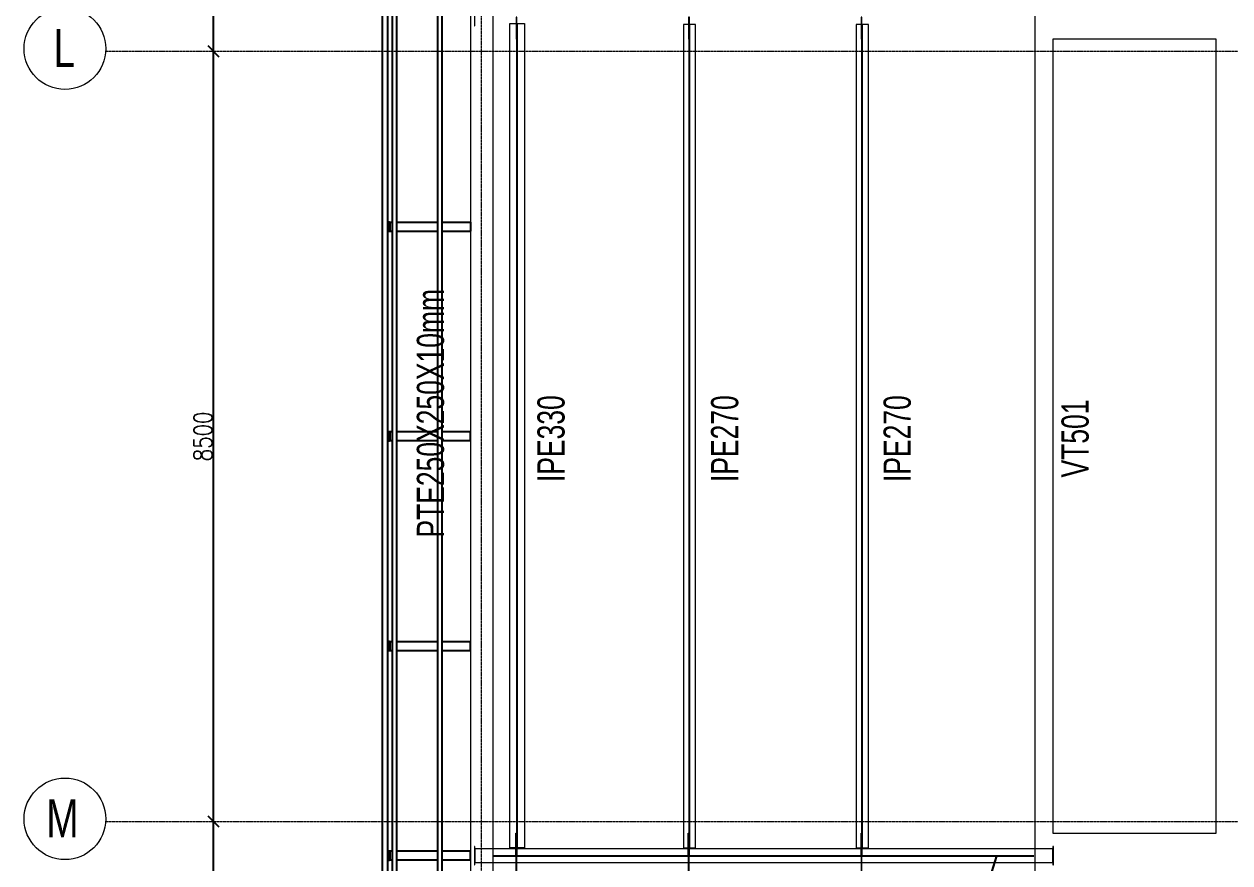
# Model space of a CAD drawing. Header units: millimetres. Extents: x -899 to 76352, y -21218 to 30068.
# Drawn here: x -899 to 12399, y 8043 to 17300 of the extents above; entities that cross this region are included whole.
import ezdxf

# ---------------------------------------------------------------- set-up
doc = ezdxf.new("R2010")
doc.units = ezdxf.units.MM
doc.header["$LTSCALE"] = 0.9
doc.linetypes.add('Grid Line', pattern=[3.33375, 1.905, -0.47625, 0.47625, -0.47625])
for name, color, linetype, lineweight in [('0-2', 250, 'Continuous', 5), ('A_ALMA', 255, 'Continuous', 5), ('E_EJES', 8, 'Continuous', 9), ('E_EJES-1', 8, 'Grid Line', 9), ('E_TEXTO', 3, 'Continuous', 9), ('E_VIGAS', 5, 'Continuous', 9), ('E_VIGAS-1', 5, 'Continuous', 25), ('E_VIGAS-2', 10, 'Continuous', 25), ('P-PLATINA', 6, 'Continuous', 15), ('VIGAS_HCB', 253, 'Continuous', 15)]:
    doc.layers.add(name, color=color, linetype=linetype, lineweight=lineweight)
doc.layers.add('COTAS', color=8, linetype='Continuous')
doc.styles.add('Arial Narrow', font='', dxfattribs={"width": 0.85, "height": 0.3})
doc.styles.add('CNI_COTAS', font='romans.shx', dxfattribs={"width": 0.8})
doc.styles.add('Swis721 LtCn BT', font='swisscl.ttf', dxfattribs={"height": 0.42})
doc.styles.get('Arial Narrow').set_extended_font_data('Arial Narrow')
doc.dimstyles.new('1.5', dxfattribs={"dimscale": 0, "dimtxt": 200, "dimasz": 120, "dimexe": 4, "dimexo": 4, "dimgap": 15, "dimtad": 1, "dimdec": 0, "dimzin": 4, "dimdsep": 46, "dimtxsty": 'CNI_COTAS', "dimblk": 'OBLIQUE', "dimcen": -0.09, "dimclrd": 256, "dimclrt": 3, "dimadec": 0, "dimazin": 0, "dimtfac": 1, "dimtdec": 0, "dimtmove": 2, "dimatfit": 0, "dimldrblk": 'OBLIQUE', "dimfxl": 0.05, "dimtolj": 1, "dimtzin": 0, "dimarcsym": 0})

# ---------------------------------------------------------------- blocks, each defined once
blk = doc.blocks.new('EST_SFM_VIGA-METALICA-SECCION-C - EST_SFM_VIGA-METALICA-UPN160-1602621-PLANTA TIPO PISO 18 A PISO 23')
at = {"layer": 'E_VIGAS-1'}
for p, q in [((14.466, 0.047), (-14.455, 0.047)), ((-14.46, -0.018), (14.471, -0.018))]:
    blk.add_line(p, q, dxfattribs=at)
blk = doc.blocks.new('EST_SFM_VIGA-METALICA-SECCION-C - EST_SFM_VIGA-METALICA-UPN100-1529610-PLANTA TIPO PISO 18 A PISO 23')
at = {"layer": 'E_VIGAS-2'}
for p, q in [((14.393, 0.032), (-14.441, 0.032)), ((-14.442, -0.018), (14.393, -0.018))]:
    blk.add_line(p, q, dxfattribs=at)
blk = doc.blocks.new('EST_SFM_VIGA-METALICA-SECCION-C - EST_SFM_VIGA-METALICA-UPN100-1529678-PLANTA TIPO PISO 18 A PISO 23')
at = {"layer": 'E_VIGAS-2'}
for p, q in [((13.374, 0.018), (-13.422, 0.018)), ((-13.504, -0.032), (13.456, -0.032))]:
    blk.add_line(p, q, dxfattribs=at)
blk = doc.blocks.new('DCTIB_CNI_EST_MOD-1A-FAC_0001_rvt-2-PLANTA TIPO PISO 18 A PISO 23')
at = {"layer": 'E_VIGAS-1'}
for p, q in [((-75.177, 155.778), (-75.195, 155.778)), ((-75.195, 155.731), (-75.181, 155.731)), ((-75.181, 155.725), (-75.195, 155.725)), ((-75.181, 155.731), (-75.176, 155.731)), ((-75.181, 155.731), (-75.176, 155.731)), ((-75.177, 155.731), (-75.181, 155.731)), ((-75.176, 155.725), (-75.181, 155.725)), ((-75.181, 155.725), (-75.177, 155.725)), ((-75.176, 155.725), (-75.181, 155.725)), ((-75.177, 155.741), (-75.177, 155.778)), ((-75.177, 155.778), (-75.175, 155.778)), ((-75.177, 155.678), (-75.177, 155.716)), ((-75.175, 155.678), (-75.175, 155.778)), ((-75.175, 155.778), (-75.147, 155.778)), ((-75.175, 155.778), (-75.175, 155.678)), ((-75.097, 155.778), (-74.647, 155.778)), ((-74.597, 155.778), (-74.286, 155.778)), ((-74.286, 155.778), (-74.286, 155.678)), ((-75.195, 155.678), (-75.177, 155.678)), ((-75.175, 155.678), (-75.177, 155.678)), ((-75.175, 155.678), (-75.147, 155.678)), ((-75.097, 155.678), (-74.647, 155.678)), ((-74.597, 155.678), (-74.286, 155.678)), ((-75.177, 153.464), (-75.195, 153.464)), ((-75.177, 153.464), (-75.175, 153.464)), ((-75.177, 153.426), (-75.177, 153.464)), ((-75.175, 153.364), (-75.175, 153.464)), ((-75.175, 153.464), (-75.175, 153.364)), ((-75.147, 153.464), (-75.175, 153.464)), ((-74.647, 153.464), (-75.097, 153.464)), ((-74.287, 153.464), (-74.597, 153.464)), ((-74.287, 153.464), (-74.287, 153.364)), ((-75.195, 153.417), (-75.181, 153.417)), ((-75.181, 153.411), (-75.195, 153.411)), ((-75.195, 153.364), (-75.177, 153.364)), ((-75.181, 153.417), (-75.176, 153.417)), ((-75.181, 153.417), (-75.176, 153.417)), ((-75.177, 153.417), (-75.181, 153.417)), ((-75.176, 153.411), (-75.181, 153.411)), ((-75.181, 153.411), (-75.177, 153.411)), ((-75.176, 153.411), (-75.181, 153.411)), ((-75.177, 153.364), (-75.177, 153.401)), ((-75.175, 153.364), (-75.177, 153.364)), ((-75.147, 153.364), (-75.175, 153.364)), ((-74.647, 153.364), (-75.097, 153.364)), ((-74.287, 153.364), (-74.597, 153.364)), ((-75.177, 151.149), (-75.195, 151.149)), ((-75.195, 151.102), (-75.181, 151.102)), ((-75.181, 151.097), (-75.195, 151.097)), ((-75.181, 151.102), (-75.176, 151.102)), ((-75.181, 151.102), (-75.176, 151.102)), ((-75.177, 151.102), (-75.181, 151.102)), ((-75.176, 151.097), (-75.181, 151.097)), ((-75.181, 151.097), (-75.177, 151.097)), ((-75.176, 151.097), (-75.181, 151.097)), ((-75.177, 151.112), (-75.177, 151.149)), ((-75.177, 151.149), (-75.175, 151.149)), ((-75.177, 151.049), (-75.177, 151.087)), ((-75.175, 151.049), (-75.175, 151.149)), ((-75.175, 151.149), (-75.147, 151.149)), ((-75.175, 151.149), (-75.175, 151.049)), ((-75.097, 151.149), (-74.647, 151.149)), ((-74.597, 151.149), (-74.287, 151.149)), ((-74.287, 151.149), (-74.287, 151.049)), ((-75.195, 151.049), (-75.177, 151.049)), ((-75.175, 151.049), (-75.177, 151.049)), ((-75.175, 151.049), (-75.147, 151.049)), ((-75.097, 151.049), (-74.647, 151.049)), ((-74.597, 151.049), (-74.287, 151.049)), ((-75.177, 148.835), (-75.195, 148.835)), ((-75.177, 148.835), (-75.175, 148.835)), ((-75.177, 148.798), (-75.177, 148.835)), ((-75.175, 148.735), (-75.175, 148.835)), ((-75.175, 148.835), (-75.175, 148.735)), ((-75.147, 148.835), (-75.175, 148.835)), ((-74.647, 148.835), (-75.097, 148.835)), ((-74.287, 148.835), (-74.597, 148.835)), ((-74.287, 148.835), (-74.287, 148.735)), ((-75.195, 148.788), (-75.181, 148.788)), ((-75.181, 148.782), (-75.195, 148.782)), ((-75.195, 148.735), (-75.177, 148.735)), ((-75.181, 148.788), (-75.176, 148.788)), ((-75.181, 148.788), (-75.176, 148.788)), ((-75.177, 148.788), (-75.181, 148.788)), ((-75.176, 148.782), (-75.181, 148.782)), ((-75.181, 148.782), (-75.177, 148.782)), ((-75.176, 148.782), (-75.181, 148.782)), ((-75.177, 148.735), (-75.177, 148.772)), ((-75.175, 148.735), (-75.177, 148.735)), ((-75.147, 148.735), (-75.175, 148.735)), ((-74.647, 148.735), (-75.097, 148.735)), ((-74.287, 148.735), (-74.597, 148.735))]:
    blk.add_line(p, q, dxfattribs=at)
for points, knots in [([(-75.181, 155.731), (-75.181, 155.731), (-75.18, 155.731), (-75.179, 155.732), (-75.178, 155.733), (-75.177, 155.734), (-75.177, 155.735), (-75.177, 155.736), (-75.177, 155.738), (-75.177, 155.74), (-75.177, 155.741)], [0, 0, 0, 0, 0.142857, 0.285714, 0.428571, 0.571429, 0.678571, 0.732143, 0.785714, 1, 1, 1, 1]), ([(-75.177, 155.716), (-75.177, 155.716), (-75.177, 155.718), (-75.177, 155.72), (-75.177, 155.722), (-75.178, 155.724), (-75.179, 155.725), (-75.181, 155.725), (-75.181, 155.725)], [0, 0, 0, 0, 0.142857, 0.285714, 0.428571, 0.571429, 0.785714, 1, 1, 1, 1]), ([(-75.181, 153.417), (-75.181, 153.417), (-75.18, 153.417), (-75.179, 153.417), (-75.178, 153.418), (-75.177, 153.42), (-75.177, 153.421), (-75.177, 153.422), (-75.177, 153.424), (-75.177, 153.425), (-75.177, 153.426)], [0, 0, 0, 0, 0.142857, 0.285714, 0.428571, 0.571429, 0.678571, 0.732143, 0.785714, 1, 1, 1, 1]), ([(-75.177, 153.401), (-75.177, 153.402), (-75.177, 153.403), (-75.177, 153.406), (-75.177, 153.408), (-75.178, 153.409), (-75.179, 153.411), (-75.181, 153.411), (-75.181, 153.411)], [0, 0, 0, 0, 0.142857, 0.285714, 0.428571, 0.571429, 0.785714, 1, 1, 1, 1]), ([(-75.181, 151.102), (-75.181, 151.102), (-75.18, 151.102), (-75.179, 151.103), (-75.178, 151.104), (-75.177, 151.105), (-75.177, 151.107), (-75.177, 151.108), (-75.177, 151.109), (-75.177, 151.111), (-75.177, 151.112)], [0, 0, 0, 0, 0.142857, 0.285714, 0.428571, 0.571429, 0.678571, 0.732143, 0.785714, 1, 1, 1, 1]), ([(-75.177, 151.087), (-75.177, 151.088), (-75.177, 151.089), (-75.177, 151.091), (-75.177, 151.093), (-75.178, 151.095), (-75.179, 151.096), (-75.181, 151.097), (-75.181, 151.097)], [0, 0, 0, 0, 0.142857, 0.285714, 0.428571, 0.571429, 0.785714, 1, 1, 1, 1]), ([(-75.181, 148.788), (-75.181, 148.788), (-75.18, 148.788), (-75.179, 148.788), (-75.178, 148.79), (-75.177, 148.791), (-75.177, 148.792), (-75.177, 148.793), (-75.177, 148.795), (-75.177, 148.796), (-75.177, 148.798)], [0, 0, 0, 0, 0.142857, 0.285714, 0.428571, 0.571429, 0.678571, 0.732143, 0.785714, 1, 1, 1, 1]), ([(-75.177, 148.772), (-75.177, 148.773), (-75.177, 148.775), (-75.177, 148.777), (-75.177, 148.779), (-75.178, 148.781), (-75.179, 148.782), (-75.181, 148.782), (-75.181, 148.782)], [0, 0, 0, 0, 0.142857, 0.285714, 0.428571, 0.571429, 0.785714, 1, 1, 1, 1])]:
    blk.add_open_spline(points, degree=3, knots=knots, dxfattribs=at)
for name, p, rotation in [('EST_SFM_VIGA-METALICA-SECCION-C - EST_SFM_VIGA-METALICA-UPN160-1602621-PLANTA TIPO PISO 18 A PISO 23', (-75.242, 153.418), 270), ('EST_SFM_VIGA-METALICA-SECCION-C - EST_SFM_VIGA-METALICA-UPN100-1529610-PLANTA TIPO PISO 18 A PISO 23', (-75.13, 153.388), 269.9999999999999), ('EST_SFM_VIGA-METALICA-SECCION-C - EST_SFM_VIGA-METALICA-UPN100-1529678-PLANTA TIPO PISO 18 A PISO 23', (-74.615, 153.388), 270.0000000000001)]:
    blk.add_blockref(name, p, dxfattribs=dict(at, rotation=rotation))
blk = doc.blocks.new('Grid - CNI_NOMBRE EJES-372759-PLANTA TIPO PISO 18 A PISO 23')
at = {"layer": 'E_EJES'}
blk.add_circle((0, 0), 0.003, dxfattribs=at)
blk = doc.blocks.new('_Oblique')
at = {"color": 0, "linetype": 'ByBlock', "lineweight": -2}
blk.add_line((-0.5, -0.5), (0.5, 0.5), dxfattribs=at)
blk = doc.blocks.new('*D557')
at = {"layer": 'COTAS', "lineweight": -2, "transparency": 16777216}
blk.add_line((1189, 0), (1189, 8500), dxfattribs=at)
at = {"layer": 'COTAS', "color": 0, "lineweight": -2, "transparency": 16777216}
for p, q in [((1193, 8500), (1193, 8500)), ((1193, 0), (1193, 0))]:
    blk.add_line(p, q, dxfattribs=at)
at = {"layer": 'Defpoints', "color": 0, "transparency": 16777216}
for p in [(1189, 8500), (1189, 8500), (1189, 0)]:
    blk.add_point(p, dxfattribs=at)
at = {"layer": 'COTAS', "lineweight": -2, "transparency": 16777216, "xscale": 120, "yscale": 120, "zscale": 120}
for p, rotation in [((1189, 8500), 90), ((1189, 0), 270)]:
    blk.add_blockref('_Oblique', p, dxfattribs=dict(at, rotation=rotation))
at = {"layer": 'COTAS', "color": 3, "transparency": 16777216, "insert": (1074, 4250), "char_height": 200, "attachment_point": 5, "rotation": 90, "style": 'CNI_COTAS'}
blk.add_mtext('\\A1;8500', dxfattribs=at)
blk = doc.blocks.new('*D558')
at = {"layer": 'COTAS', "lineweight": -2, "transparency": 16777216}
blk.add_line((1189, 8500), (1189, 17000), dxfattribs=at)
at = {"layer": 'COTAS', "color": 0, "lineweight": -2, "transparency": 16777216}
for p, q in [((1193, 17000), (1193, 17000)), ((1193, 8500), (1193, 8500))]:
    blk.add_line(p, q, dxfattribs=at)
at = {"layer": 'Defpoints', "color": 0, "transparency": 16777216}
for p in [(1189, 17000), (1189, 17000), (1189, 8500)]:
    blk.add_point(p, dxfattribs=at)
at = {"layer": 'COTAS', "lineweight": -2, "transparency": 16777216, "xscale": 120, "yscale": 120, "zscale": 120}
for p, rotation in [((1189, 17000), 90), ((1189, 8500), 270)]:
    blk.add_blockref('_Oblique', p, dxfattribs=dict(at, rotation=rotation))
at = {"layer": 'COTAS', "color": 3, "transparency": 16777216, "insert": (1074, 12750), "char_height": 200, "attachment_point": 5, "rotation": 90, "style": 'CNI_COTAS'}
blk.add_mtext('\\A1;8500', dxfattribs=at)
blk = doc.blocks.new('*D559')
at = {"layer": 'COTAS', "lineweight": -2, "transparency": 16777216}
blk.add_line((1189, 17000), (1189, 25500), dxfattribs=at)
at = {"layer": 'COTAS', "color": 0, "lineweight": -2, "transparency": 16777216}
for p, q in [((1193, 25500), (1193, 25500)), ((1193, 17000), (1193, 17000))]:
    blk.add_line(p, q, dxfattribs=at)
at = {"layer": 'Defpoints', "color": 0, "transparency": 16777216}
for p in [(1189, 25500), (1189, 25500), (1189, 17000)]:
    blk.add_point(p, dxfattribs=at)
at = {"layer": 'COTAS', "lineweight": -2, "transparency": 16777216, "xscale": 120, "yscale": 120, "zscale": 120}
for p, rotation in [((1189, 25500), 90), ((1189, 17000), 270)]:
    blk.add_blockref('_Oblique', p, dxfattribs=dict(at, rotation=rotation))
at = {"layer": 'COTAS', "color": 3, "transparency": 16777216, "insert": (1074, 21250), "char_height": 200, "attachment_point": 5, "rotation": 90, "style": 'CNI_COTAS'}
blk.add_mtext('\\A1;8500', dxfattribs=at)

msp = doc.modelspace()

# ---------------------------------------------------------------- linework, layer by layer
at = {"layer": 'A_ALMA'}
for p, q in [((4535, 8207.6), (4535, 17295.2)), ((4542.5, 8207.6), (4542.5, 17295.2)), ((6435.4, 8207.6), (6435.4, 17295.2)), ((6442, 8207.6), (6442, 17295.2)), ((8340.5, 8207.5), (8340.5, 17295.1)), ((8347.1, 8207.5), (8347.1, 17295.1)), ((4282.2, 8126.1), (10237.2, 8126.1)), ((4282.2, 8119), (10237.2, 8119))]:
    msp.add_line(p, q, dxfattribs=at)
at = {"layer": 'E_EJES-1'}
for p, q in [((4146.2, -4725), (4146.2, 29167.6)), ((0, 17000), (75451.7, 17000)), ((0, 8500), (75451.7, 8500))]:
    msp.add_line(p, q, dxfattribs=at)
at = {"layer": 'E_VIGAS', "color": 30, "true_color": 0xf26722}
for points in [[(10247.2, 26595.9), (10247.2, -1095.9), (66047.4, -1095.8), (66047.3, 26595.9)], [(4022.1, 235), (4272.1, 235), (4272.1, 25265), (4022.1, 25265)], [(10447.2, 17132.6), (10447.2, 8370.2), (12247.1, 8370.2), (12247.1, 17132.6)]]:
    msp.add_lwpolyline(points, close=True, dxfattribs=at)
at = {"layer": 'P-PLATINA'}
for points in [[(4526, 17132.6), (4536, 17132.6), (4536, 17376.6), (4526, 17376.6)], [(6427.9, 17132.6), (6437.9, 17132.6), (6437.9, 17376.6), (6427.9, 17376.6)], [(8330.5, 17132.6), (8340.5, 17132.6), (8340.5, 17376.6), (8330.5, 17376.6)], [(4525, 8370.1), (4535, 8370.1), (4535, 8126.1), (4525, 8126.1)], [(6425.4, 8370.1), (6435.4, 8370.1), (6435.4, 8126.1), (6425.4, 8126.1)], [(8330.5, 8370.1), (8340.5, 8370.1), (8340.5, 8126.1), (8330.5, 8126.1)], [(4525, 7875), (4535, 7875), (4535, 8119), (4525, 8119)], [(6425.5, 7875), (6435.5, 7875), (6435.5, 8119), (6425.5, 8119)], [(8330.4, 7875), (8340.4, 7875), (8340.4, 8119), (8330.4, 8119)], [(9749, 7886), (9758.6, 7883.1), (9830.3, 8116.3), (9820.7, 8119.2)]]:
    msp.add_lwpolyline(points, close=True, dxfattribs=at)
at = {"layer": 'VIGAS_HCB', "color": 8}
for points in [[(4066.2, 17480.2), (4066.2, 17280.2), (4072.2, 17280.2), (4072.2, 17480.2)], [(4066.2, 8222.6), (4066.2, 8022.6), (4072.2, 8022.6), (4072.2, 8222.6)], [(10447.2, 8222.6), (10447.2, 8022.6), (10453.2, 8022.6), (10453.2, 8222.6)]]:
    msp.add_lwpolyline(points, close=True, dxfattribs=at)
at = {"layer": 'VIGAS_HCB'}
for points in [[(4618.7, 8207.6), (4458.7, 8207.6), (4458.7, 17305.2), (4618.7, 17305.2)], [(6371.2, 8207.6), (6506.2, 8207.6), (6506.2, 17295.2), (6371.2, 17295.2)], [(8276.3, 8207.5), (8411.3, 8207.5), (8411.3, 17295.1), (8276.3, 17295.1)], [(4072.2, 8047.6), (10447.2, 8047.6), (10447.2, 8197.6), (4072.2, 8197.6)]]:
    msp.add_lwpolyline(points, close=True, dxfattribs=at)

# ---------------------------------------------------------------- block references
at = {"layer": '0-2', "xscale": 999.9999999999983, "yscale": 999.9999999999983, "zscale": 999.9999999999983}
msp.add_blockref('DCTIB_CNI_EST_MOD-1A-FAC_0001_rvt-2-PLANTA TIPO PISO 18 A PISO 23', (78308.3, -140662.4), dxfattribs=at)
at = {"layer": 'E_EJES', "xscale": 149999.9999999996, "yscale": 149999.9999999996, "zscale": 149999.9999999996, "rotation": 269.9999999999994}
for p in [(-449.1, 17029.2), (-449.1, 8529.2)]:
    msp.add_blockref('Grid - CNI_NOMBRE EJES-372759-PLANTA TIPO PISO 18 A PISO 23', p, dxfattribs=at)

# ---------------------------------------------------------------- texts
at = {"layer": 'E_EJES', "char_height": 420, "attachment_point": 1, "style": 'Swis721 LtCn BT'}
for s, insert, width in [('L', (-576.7, 17245.9), 288.607), ('M', (-656.2, 8745.9), 481.012)]:
    msp.add_mtext(s, dxfattribs=dict(at, insert=insert, width=width))
at = {"layer": 'E_TEXTO', "char_height": 300, "attachment_point": 1, "rotation": 90, "style": 'Arial Narrow'}
for s, insert, width in [('PTE250X250X10mm', (3431.9, 11633.3), 3434.429), ('IPE330', (4761.5, 12246), 1206.139), ('IPE270', (6676.5, 12246), 1206.139), ('IPE270', (8579, 12246), 1206.139), ('VT501', (10541.3, 12296.4), 1083.481)]:
    msp.add_mtext(s, dxfattribs=dict(at, insert=insert, width=width))

# ---------------------------------------------------------------- dimensions: what is measured, and where the dimension line sits
at = {"layer": 'COTAS'}
for base, p1, p2, picture, middle in [((1189.5, 25500), (1189.5, 17000), (1189.5, 25500), '*D559', (1074.5, 21250)), ((1189.5, 17000), (1189.5, 8500), (1189.5, 17000), '*D558', (1074.5, 12750)), ((1189.5, 8500), (1189.5, 0), (1189.5, 8500), '*D557', (1074.5, 4250))]:
    dim = msp.add_linear_dim(base=base, p1=p1, p2=p2, angle=90, dimstyle='1.5', override={"dimscale": 1}, dxfattribs=at)
    dim.commit()
    dim.dimension.update_dxf_attribs({"geometry": picture, "text_midpoint": middle})

doc.saveas('drawing.dxf')
